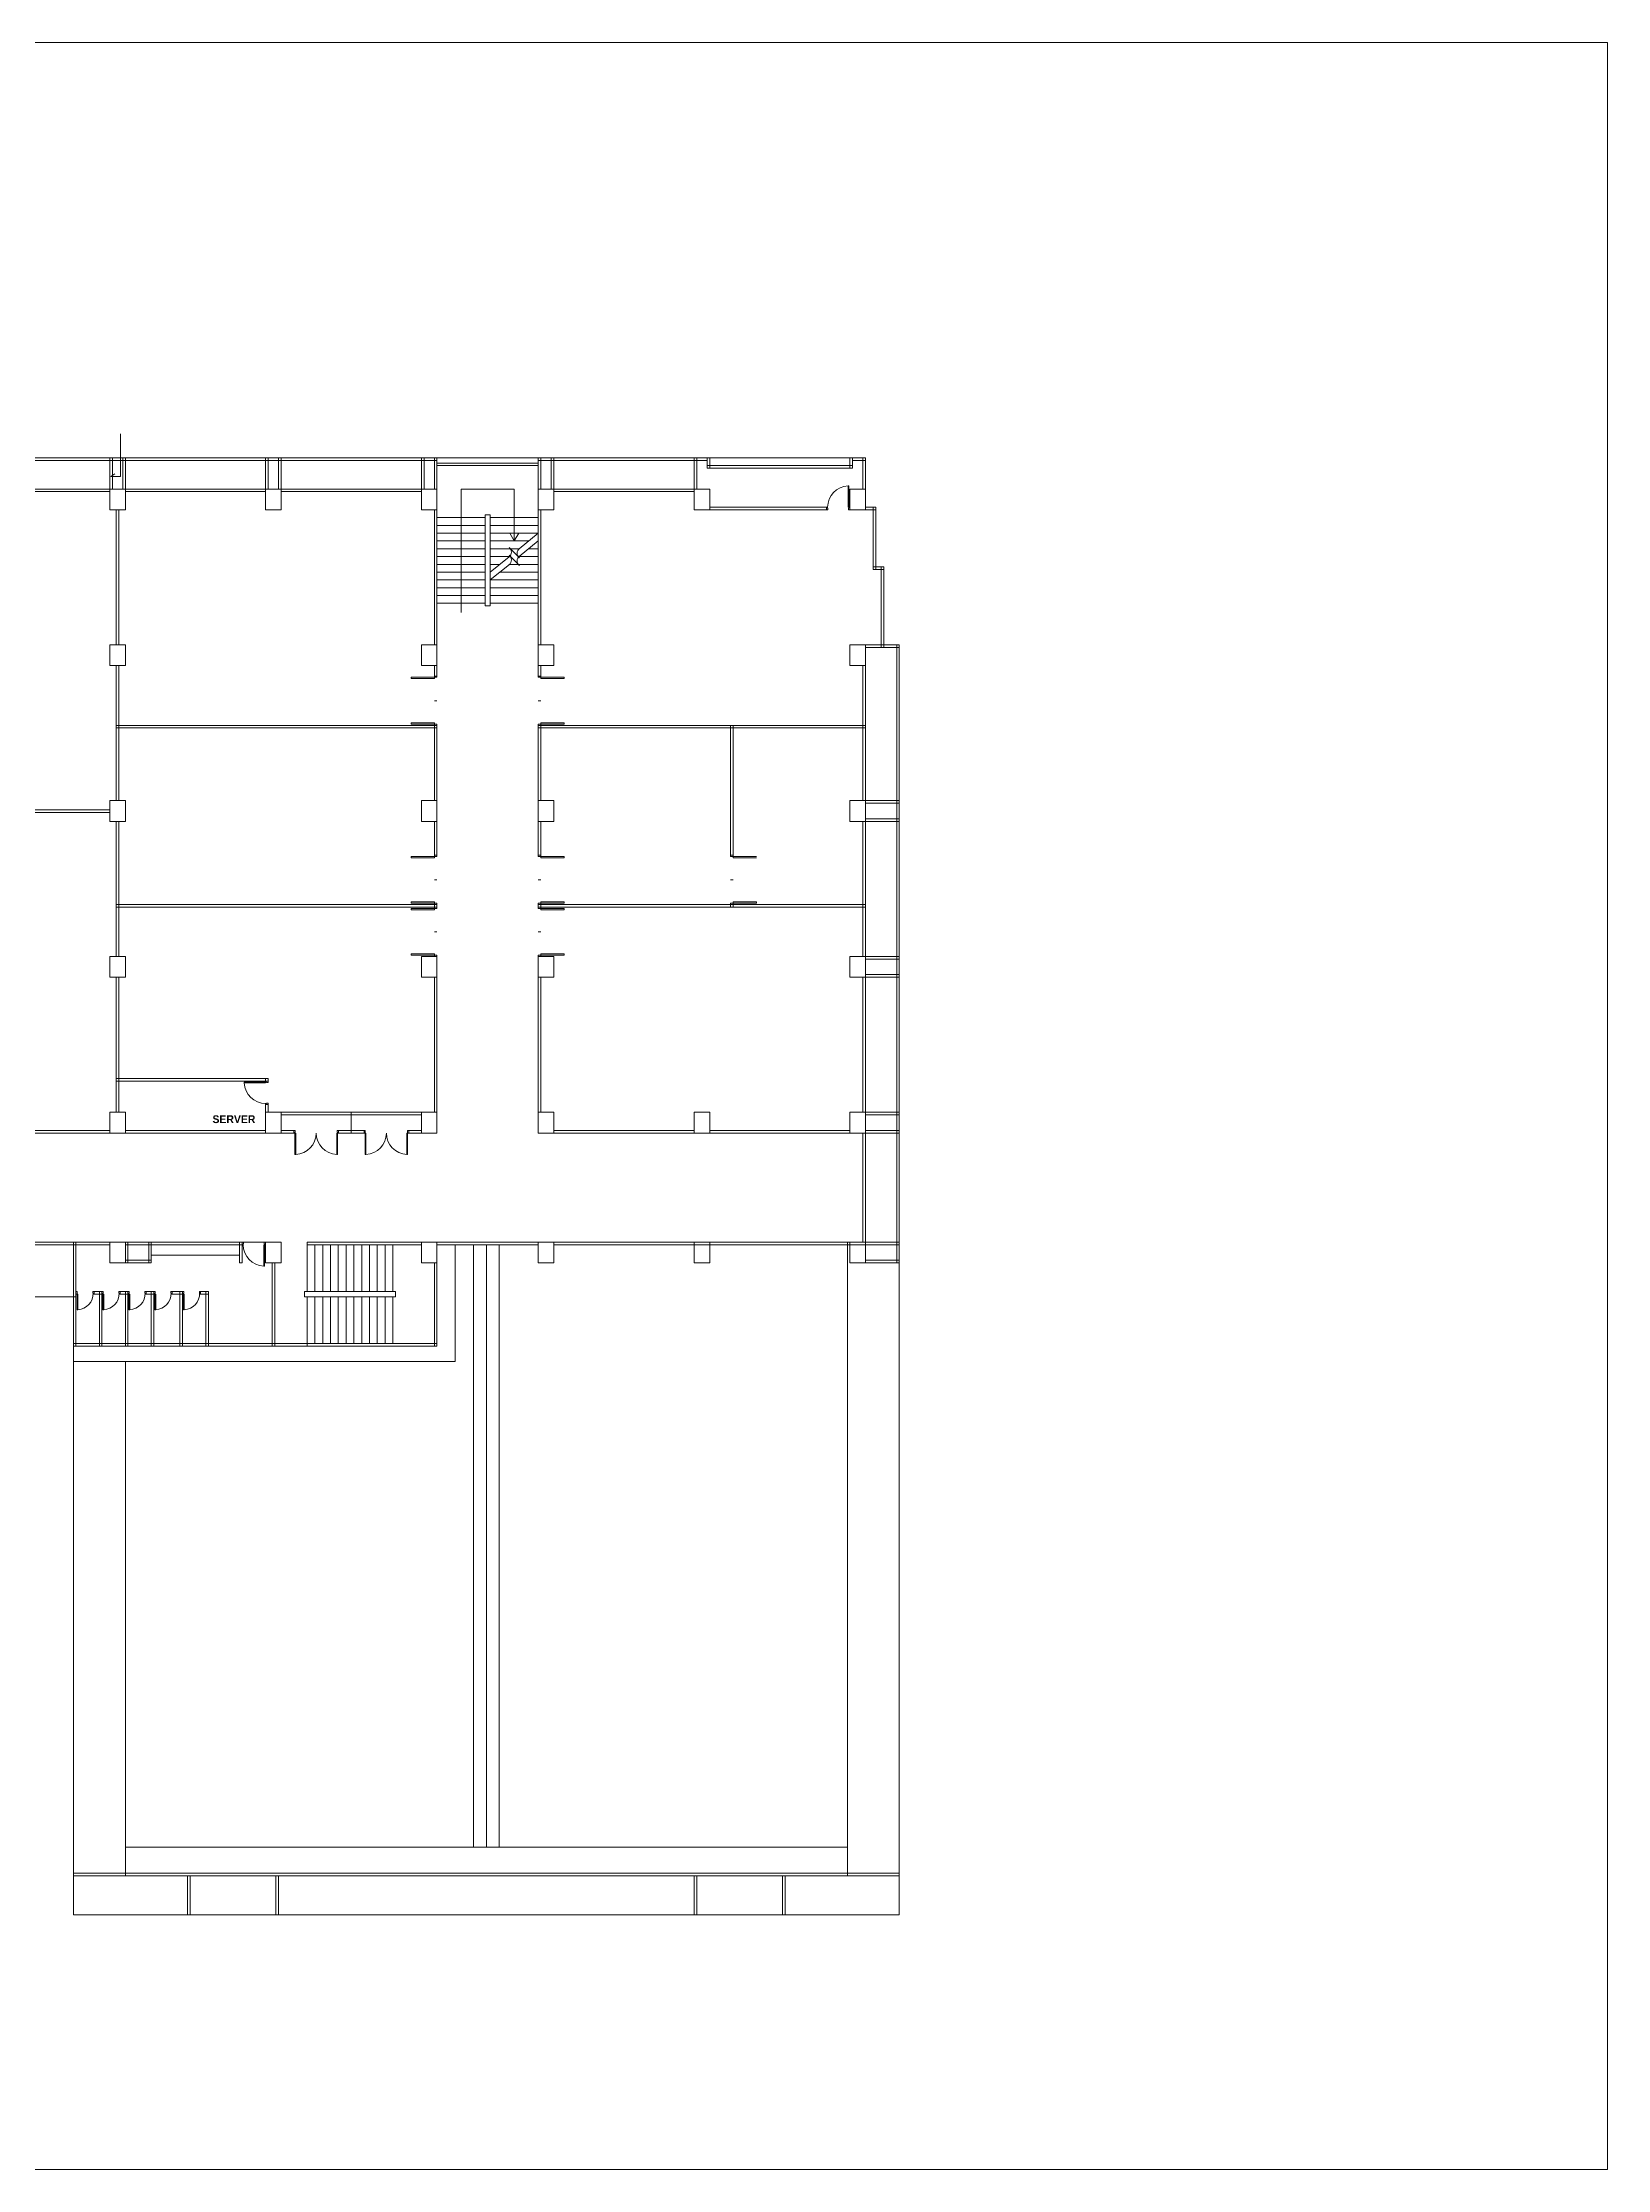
# Model space of a CAD drawing. Header units: metres. Extents: x 452 to 570, y 278 to 360.
# Drawn here: x 510.2 to 570.4, y 278.1 to 360 of the extents above; entities that cross this region are included whole.
import ezdxf

# ---------------------------------------------------------------- set-up
doc = ezdxf.new("R2010")
doc.units = ezdxf.units.M
doc.header["$MEASUREMENT"] = 0
doc.layers.add('BODR', color=13, linetype='Continuous')
doc.layers.add('DOOR', color=7, linetype='Continuous')
doc.styles.add('THAI', font='')
doc.styles.get('THAI').set_extended_font_data('Cordia New')

msp = doc.modelspace()

# ---------------------------------------------------------------- linework, layer by layer
at = {"color": 8, "linetype": 'ByBlock', "lineweight": 5}
for p, q in [((480.851, 343.979), (535.251, 343.979)), ((490.751, 343.879), (525.351, 343.879)), ((512.751, 343.979), (513.351, 343.979)), ((512.751, 342.779), (512.751, 343.979)), ((512.751, 343.879), (513.351, 343.879)), ((512.851, 342.779), (512.851, 343.979)), ((513.251, 342.779), (513.251, 343.979)), ((513.351, 342.779), (513.351, 343.979)), ((518.751, 343.979), (519.351, 343.979)), ((518.751, 342.779), (518.751, 343.979)), ((518.751, 343.879), (519.351, 343.879)), ((518.851, 342.779), (518.851, 343.979)), ((519.251, 342.779), (519.251, 343.979)), ((519.351, 342.779), (519.351, 343.979)), ((524.751, 343.979), (525.351, 343.979)), ((524.751, 342.779), (524.751, 343.979)), ((524.751, 343.879), (525.351, 343.879)), ((524.851, 342.779), (524.851, 343.979)), ((525.251, 342.779), (525.251, 343.979)), ((525.351, 342.779), (525.351, 343.979)), ((525.351, 343.779), (529.251, 343.779)), ((525.351, 343.679), (529.251, 343.679)), ((529.251, 343.979), (529.851, 343.979)), ((529.251, 342.779), (529.251, 343.979)), ((529.251, 343.879), (529.851, 343.879)), ((529.251, 343.879), (535.251, 343.879)), ((529.351, 342.779), (529.351, 343.979)), ((529.751, 342.779), (529.751, 343.979)), ((529.851, 342.779), (529.851, 343.979)), ((541.851, 343.979), (535.251, 343.979)), ((535.251, 342.779), (535.251, 343.979)), ((535.751, 343.879), (535.251, 343.879)), ((535.351, 342.779), (535.351, 343.979)), ((535.751, 343.579), (535.751, 343.979)), ((541.351, 343.679), (535.751, 343.679)), ((541.351, 343.579), (535.751, 343.579)), ((535.851, 343.579), (535.851, 343.979)), ((541.251, 343.579), (541.251, 343.979)), ((541.351, 343.579), (541.351, 343.979)), ((541.851, 343.879), (541.351, 343.879)), ((541.751, 342.779), (541.751, 343.979)), ((541.851, 342.779), (541.851, 343.979)), ((496.751, 342.779), (525.351, 342.779)), ((508.351, 342.679), (512.751, 342.679)), ((512.751, 341.979), (512.751, 342.779)), ((512.751, 342.779), (513.351, 342.779)), ((513.351, 342.779), (513.351, 341.979)), ((513.351, 342.679), (518.751, 342.679)), ((518.751, 341.979), (518.751, 342.779)), ((518.751, 342.779), (519.351, 342.779)), ((519.351, 342.779), (519.351, 341.979)), ((519.351, 342.679), (524.751, 342.679)), ((524.751, 341.979), (524.751, 342.779)), ((524.751, 342.779), (525.351, 342.779)), ((525.351, 342.779), (525.351, 341.979)), ((526.276, 338.022), (526.276, 342.779)), ((526.276, 342.779), (528.326, 342.779)), ((528.326, 340.779), (528.326, 342.779)), ((529.251, 342.779), (535.251, 342.779)), ((529.251, 341.979), (529.251, 342.779)), ((529.251, 342.779), (529.851, 342.779)), ((529.851, 342.779), (529.851, 341.979)), ((529.851, 342.679), (535.251, 342.679)), ((535.251, 341.979), (535.251, 342.779)), ((535.251, 342.779), (535.851, 342.779)), ((535.851, 342.779), (535.851, 341.979)), ((541.251, 341.979), (541.251, 342.779)), ((541.251, 342.779), (541.851, 342.779)), ((541.851, 342.779), (541.851, 341.979)), ((513.351, 341.979), (512.751, 341.979)), ((513.001, 336.779), (513.001, 341.979)), ((513.101, 336.779), (513.101, 341.979)), ((519.351, 341.979), (518.751, 341.979)), ((525.351, 341.979), (524.751, 341.979)), ((525.251, 336.779), (525.251, 341.979)), ((525.351, 336.779), (525.351, 341.979)), ((525.351, 341.679), (527.201, 341.679)), ((527.201, 341.779), (527.401, 341.779)), ((527.201, 338.279), (527.201, 341.779)), ((527.401, 338.279), (527.401, 341.779)), ((527.401, 341.679), (529.251, 341.679)), ((529.251, 341.979), (529.251, 336.779)), ((529.851, 341.979), (529.251, 341.979)), ((529.351, 341.979), (529.351, 336.779)), ((535.851, 341.979), (535.251, 341.979)), ((535.851, 342.079), (540.391, 342.079)), ((535.851, 341.979), (540.401, 341.979)), ((541.201, 341.979), (541.851, 341.979)), ((541.211, 342.079), (541.251, 342.079)), ((541.851, 341.979), (541.251, 341.979)), ((541.851, 342.079), (542.251, 342.079)), ((541.851, 341.979), (542.251, 341.979)), ((542.151, 339.679), (542.151, 342.079)), ((542.251, 339.679), (542.251, 342.079)), ((525.351, 341.379), (527.201, 341.379)), ((525.351, 341.079), (527.201, 341.079)), ((525.351, 340.779), (527.201, 340.779)), ((527.401, 341.379), (529.251, 341.379)), ((527.401, 341.079), (529.251, 341.079)), ((527.401, 340.779), (528.881, 340.779)), ((528.326, 340.779), (528.154, 341.079)), ((528.326, 340.779), (528.499, 341.079)), ((529.251, 341.079), (528.515, 340.482)), ((529.251, 340.779), (528.515, 340.182)), ((525.351, 340.479), (527.201, 340.479)), ((525.351, 340.179), (527.201, 340.179)), ((527.401, 340.479), (528.512, 340.479)), ((527.401, 340.179), (528.141, 340.179)), ((528.126, 340.167), (527.401, 339.579)), ((528.126, 340.529), (528.526, 340.129)), ((528.126, 340.529), (528.526, 340.129)), ((528.126, 340.229), (528.526, 339.829)), ((528.126, 340.229), (528.526, 339.829)), ((528.512, 340.179), (529.251, 340.179)), ((528.881, 340.479), (529.251, 340.479)), ((525.351, 339.879), (527.201, 339.879)), ((525.351, 339.579), (527.201, 339.579)), ((525.351, 339.279), (527.201, 339.279)), ((527.401, 339.879), (527.771, 339.879)), ((528.139, 339.877), (527.401, 339.279)), ((527.401, 339.279), (529.251, 339.279)), ((527.771, 339.579), (529.251, 339.579)), ((528.141, 339.879), (529.251, 339.879)), ((542.551, 339.779), (542.151, 339.779)), ((542.151, 339.679), (542.551, 339.679)), ((542.451, 336.679), (542.451, 339.779)), ((542.551, 336.679), (542.551, 339.779)), ((525.351, 338.979), (527.201, 338.979)), ((525.351, 338.679), (527.201, 338.679)), ((525.351, 338.379), (527.201, 338.379)), ((527.201, 338.279), (527.401, 338.279)), ((527.401, 338.979), (529.251, 338.979)), ((527.401, 338.679), (529.251, 338.679)), ((527.401, 338.379), (529.251, 338.379)), ((512.751, 335.979), (512.751, 336.779)), ((512.751, 336.779), (513.351, 336.779)), ((513.351, 336.779), (513.351, 335.979)), ((524.751, 335.979), (524.751, 336.779)), ((524.751, 336.779), (525.351, 336.779)), ((525.351, 336.779), (525.351, 335.979)), ((529.251, 335.979), (529.251, 336.779)), ((529.251, 336.779), (529.851, 336.779)), ((529.851, 336.779), (529.851, 335.979)), ((541.251, 335.979), (541.251, 336.779)), ((541.251, 336.779), (541.851, 336.779)), ((541.851, 336.779), (543.151, 336.779)), ((541.851, 336.779), (541.851, 335.979)), ((541.851, 336.679), (543.151, 336.679)), ((543.051, 313.779), (543.051, 336.779)), ((543.151, 313.779), (543.151, 336.779)), ((513.351, 335.979), (512.751, 335.979)), ((513.001, 330.779), (513.001, 335.979)), ((513.101, 330.779), (513.101, 335.979)), ((525.351, 335.979), (524.751, 335.979)), ((525.251, 335.529), (525.251, 335.979)), ((525.351, 335.529), (525.351, 335.979)), ((529.251, 335.979), (529.251, 335.529)), ((529.851, 335.979), (529.251, 335.979)), ((529.351, 335.979), (529.351, 335.529)), ((541.851, 335.979), (541.251, 335.979)), ((541.751, 335.979), (541.751, 330.779)), ((541.851, 335.979), (541.851, 317.979)), ((525.251, 335.529), (524.351, 335.529)), ((524.351, 335.529), (524.351, 335.479)), ((524.351, 335.479), (525.251, 335.479)), ((525.251, 335.479), (525.251, 335.529)), ((529.351, 335.529), (530.251, 335.529)), ((529.351, 335.479), (529.351, 335.529)), ((530.251, 335.479), (529.351, 335.479)), ((530.251, 335.529), (530.251, 335.479)), ((525.351, 334.629), (525.251, 334.629)), ((529.251, 334.629), (529.351, 334.629)), ((513.001, 333.679), (525.351, 333.679)), ((513.001, 333.579), (525.351, 333.579)), ((524.351, 333.729), (524.351, 333.779)), ((524.351, 333.779), (525.251, 333.779)), ((525.251, 333.729), (524.351, 333.729)), ((525.251, 333.779), (525.251, 333.729)), ((525.251, 330.779), (525.251, 333.729)), ((525.351, 330.779), (525.351, 333.729)), ((529.251, 333.729), (529.251, 330.779)), ((529.251, 333.679), (541.851, 333.679)), ((529.251, 333.579), (541.851, 333.579)), ((530.251, 333.779), (529.351, 333.779)), ((529.351, 333.779), (529.351, 333.729)), ((529.351, 333.729), (529.351, 330.779)), ((529.351, 333.729), (530.251, 333.729)), ((530.251, 333.729), (530.251, 333.779)), ((503.351, 330.429), (512.751, 330.429)), ((503.351, 330.329), (512.751, 330.329)), ((512.751, 329.979), (512.751, 330.779)), ((512.751, 330.779), (513.351, 330.779)), ((513.351, 330.779), (513.351, 329.979)), ((524.751, 329.979), (524.751, 330.779)), ((524.751, 330.779), (525.351, 330.779)), ((525.351, 330.779), (525.351, 329.979)), ((529.251, 329.979), (529.251, 330.779)), ((529.251, 330.779), (529.851, 330.779)), ((529.851, 330.779), (529.851, 329.979)), ((541.251, 329.979), (541.251, 330.779)), ((541.251, 330.779), (541.851, 330.779)), ((541.751, 330.779), (543.151, 330.779)), ((541.851, 330.779), (541.851, 329.979)), ((541.851, 330.679), (543.151, 330.679)), ((541.851, 330.079), (543.151, 330.079)), ((543.051, 330.779), (543.051, 329.979)), ((543.151, 330.779), (543.151, 329.979)), ((513.351, 329.979), (512.751, 329.979)), ((513.001, 324.779), (513.001, 329.979)), ((513.101, 324.779), (513.101, 329.979)), ((525.351, 329.979), (524.751, 329.979)), ((525.251, 328.629), (525.251, 329.979)), ((525.351, 328.629), (525.351, 329.979)), ((529.251, 329.979), (529.251, 328.629)), ((529.851, 329.979), (529.251, 329.979)), ((529.351, 329.979), (529.351, 328.629)), ((541.851, 329.979), (541.251, 329.979)), ((541.751, 329.979), (541.751, 324.779)), ((541.751, 329.979), (543.151, 329.979)), ((525.251, 328.629), (524.351, 328.629)), ((524.351, 328.629), (524.351, 328.579)), ((524.351, 328.579), (525.251, 328.579)), ((525.251, 328.579), (525.251, 328.629)), ((529.351, 328.629), (530.251, 328.629)), ((529.351, 328.579), (529.351, 328.629)), ((530.251, 328.579), (529.351, 328.579)), ((530.251, 328.629), (530.251, 328.579)), ((525.351, 327.729), (525.251, 327.729)), ((529.251, 327.729), (529.351, 327.729)), ((524.351, 326.829), (524.351, 326.879)), ((524.351, 326.879), (525.251, 326.879)), ((525.251, 326.829), (524.351, 326.829)), ((525.251, 326.879), (525.251, 326.829)), ((525.251, 326.629), (525.251, 326.829)), ((525.351, 326.629), (525.351, 326.829)), ((529.251, 326.829), (529.251, 326.629)), ((530.251, 326.879), (529.351, 326.879)), ((529.351, 326.879), (529.351, 326.829)), ((529.351, 326.829), (529.351, 326.629)), ((529.351, 326.829), (530.251, 326.829)), ((530.251, 326.829), (530.251, 326.879)), ((513.001, 326.779), (525.351, 326.779)), ((513.001, 326.679), (525.351, 326.679)), ((525.251, 326.629), (524.351, 326.629)), ((524.351, 326.629), (524.351, 326.579)), ((524.351, 326.579), (525.251, 326.579)), ((525.251, 326.579), (525.251, 326.629)), ((529.251, 326.779), (541.851, 326.779)), ((529.251, 326.679), (541.851, 326.679)), ((529.351, 326.629), (530.251, 326.629)), ((529.351, 326.579), (529.351, 326.629)), ((530.251, 326.579), (529.351, 326.579)), ((530.251, 326.629), (530.251, 326.579)), ((525.351, 325.729), (525.251, 325.729)), ((529.251, 325.729), (529.351, 325.729)), ((512.751, 323.979), (512.751, 324.779)), ((512.751, 324.779), (513.351, 324.779)), ((513.351, 324.779), (513.351, 323.979)), ((524.351, 324.829), (524.351, 324.879)), ((524.351, 324.879), (525.251, 324.879)), ((525.251, 324.829), (524.351, 324.829)), ((524.751, 323.979), (524.751, 324.779)), ((524.751, 324.779), (525.351, 324.779)), ((525.251, 324.879), (525.251, 324.829)), ((525.251, 324.779), (525.251, 324.829)), ((525.351, 324.779), (525.351, 324.829)), ((525.351, 324.779), (525.351, 323.979)), ((529.251, 324.829), (529.251, 324.779)), ((529.251, 323.979), (529.251, 324.779)), ((529.251, 324.779), (529.851, 324.779)), ((530.251, 324.879), (529.351, 324.879)), ((529.351, 324.879), (529.351, 324.829)), ((529.351, 324.829), (529.351, 324.779)), ((529.351, 324.829), (530.251, 324.829)), ((529.851, 324.779), (529.851, 323.979)), ((530.251, 324.829), (530.251, 324.879)), ((541.251, 323.979), (541.251, 324.779)), ((541.251, 324.779), (541.851, 324.779)), ((541.751, 324.779), (543.151, 324.779)), ((541.851, 324.779), (541.851, 323.979)), ((541.851, 324.679), (543.151, 324.679)), ((543.051, 324.779), (543.051, 323.979)), ((543.151, 324.779), (543.151, 323.979)), ((513.351, 323.979), (512.751, 323.979)), ((513.001, 318.779), (513.001, 323.979)), ((513.101, 318.779), (513.101, 323.979)), ((525.351, 323.979), (524.751, 323.979)), ((525.251, 318.779), (525.251, 323.979)), ((525.351, 318.779), (525.351, 323.979)), ((529.251, 323.979), (529.251, 318.779)), ((529.851, 323.979), (529.251, 323.979)), ((529.351, 323.979), (529.351, 318.779)), ((541.851, 323.979), (541.251, 323.979)), ((541.751, 323.979), (541.751, 318.779)), ((541.751, 323.979), (543.151, 323.979)), ((541.851, 324.079), (543.151, 324.079)), ((512.751, 317.979), (512.751, 318.779)), ((512.751, 318.779), (513.351, 318.779)), ((513.351, 318.779), (513.351, 317.979)), ((525.351, 318.779), (518.751, 318.779)), ((518.751, 317.979), (518.751, 318.779)), ((518.751, 318.779), (519.351, 318.779)), ((519.351, 318.779), (519.351, 317.979)), ((524.751, 318.679), (519.351, 318.679)), ((522.051, 318.779), (522.051, 317.979)), ((524.751, 317.979), (524.751, 318.779)), ((524.751, 318.779), (525.351, 318.779)), ((525.351, 318.779), (525.351, 317.979)), ((529.251, 317.979), (529.251, 318.779)), ((529.251, 318.779), (529.851, 318.779)), ((529.851, 318.779), (529.851, 317.979)), ((535.251, 317.979), (535.251, 318.779)), ((535.251, 318.779), (535.851, 318.779)), ((535.851, 318.779), (535.851, 317.979)), ((541.251, 317.979), (541.251, 318.779)), ((541.251, 318.779), (541.851, 318.779)), ((541.751, 318.779), (543.151, 318.779)), ((541.851, 318.779), (541.851, 317.979)), ((541.851, 318.679), (543.151, 318.679)), ((543.051, 318.779), (543.051, 317.979)), ((543.151, 318.779), (543.151, 317.979)), ((512.751, 318.079), (508.351, 318.079)), ((512.751, 317.979), (508.351, 317.979)), ((513.351, 317.979), (512.751, 317.979)), ((518.751, 318.079), (513.351, 318.079)), ((518.751, 317.979), (513.351, 317.979)), ((518.751, 317.979), (519.881, 317.979)), ((519.351, 317.979), (518.751, 317.979)), ((519.351, 318.079), (519.891, 318.079)), ((521.511, 318.079), (522.591, 318.079)), ((521.521, 317.979), (522.581, 317.979)), ((524.211, 318.079), (524.751, 318.079)), ((524.221, 317.979), (525.351, 317.979)), ((525.351, 317.979), (524.751, 317.979)), ((529.251, 317.979), (541.851, 317.979)), ((529.851, 317.979), (529.251, 317.979)), ((529.851, 318.079), (535.251, 318.079)), ((535.851, 317.979), (535.251, 317.979)), ((535.851, 318.079), (541.251, 318.079)), ((541.851, 317.979), (541.251, 317.979)), ((541.751, 313.779), (541.751, 317.979)), ((541.751, 317.979), (543.151, 317.979)), ((541.851, 318.079), (543.151, 318.079)), ((541.851, 313.779), (541.851, 317.979)), ((512.751, 313.779), (508.351, 313.779)), ((512.751, 313.679), (508.351, 313.679)), ((511.351, 309.779), (511.351, 313.779)), ((511.451, 309.779), (511.451, 313.779)), ((512.751, 312.979), (512.751, 313.779)), ((512.751, 313.779), (513.351, 313.779)), ((513.351, 312.979), (513.351, 313.779)), ((513.351, 313.779), (518.681, 313.779)), ((513.351, 313.779), (513.351, 312.979)), ((513.351, 313.679), (517.891, 313.679)), ((513.451, 312.979), (513.451, 313.779)), ((514.251, 313.779), (514.251, 312.979)), ((514.351, 313.779), (514.351, 312.979)), ((517.751, 312.979), (517.751, 313.779)), ((517.851, 313.679), (517.851, 312.979)), ((518.701, 313.779), (519.351, 313.779)), ((518.711, 313.679), (518.751, 313.679)), ((518.751, 312.979), (518.751, 313.779)), ((518.751, 313.779), (519.351, 313.779)), ((519.351, 313.779), (519.351, 312.979)), ((520.351, 313.779), (541.851, 313.779)), ((520.351, 311.879), (520.351, 313.779)), ((520.351, 313.679), (524.751, 313.679)), ((520.651, 311.879), (520.651, 313.679)), ((520.951, 311.879), (520.951, 313.679)), ((521.251, 311.879), (521.251, 313.679)), ((521.551, 311.879), (521.551, 313.679)), ((521.851, 311.879), (521.851, 313.679)), ((522.151, 311.879), (522.151, 313.679)), ((522.451, 311.879), (522.451, 313.679)), ((522.751, 311.879), (522.751, 313.679)), ((523.051, 311.879), (523.051, 313.679)), ((523.351, 311.879), (523.351, 313.679)), ((523.651, 311.879), (523.651, 313.679)), ((524.751, 312.979), (524.751, 313.779)), ((524.751, 313.779), (525.351, 313.779)), ((525.351, 309.779), (525.351, 313.779)), ((525.351, 313.779), (525.351, 312.979)), ((525.351, 313.679), (529.251, 313.679)), ((526.051, 309.179), (526.051, 313.679)), ((526.751, 290.479), (526.751, 313.679)), ((527.251, 290.479), (527.251, 313.679)), ((527.751, 290.479), (527.751, 313.679)), ((529.251, 312.979), (529.251, 313.779)), ((529.251, 313.779), (529.851, 313.779)), ((529.851, 313.779), (529.851, 312.979)), ((529.851, 313.679), (541.851, 313.679)), ((535.251, 312.979), (535.251, 313.779)), ((535.251, 313.779), (535.851, 313.779)), ((535.851, 313.779), (535.851, 312.979)), ((541.151, 313.779), (541.151, 289.379)), ((541.251, 312.979), (541.251, 313.779)), ((541.251, 313.779), (541.851, 313.779)), ((541.751, 313.779), (543.151, 313.779)), ((541.851, 313.779), (541.851, 312.979)), ((541.851, 313.679), (543.151, 313.679)), ((543.051, 313.779), (543.051, 312.979)), ((543.151, 313.779), (543.151, 312.979)), ((513.351, 312.979), (512.751, 312.979)), ((514.351, 313.079), (513.351, 313.079)), ((513.351, 312.979), (514.351, 312.979)), ((514.351, 313.279), (517.751, 313.279)), ((517.851, 312.979), (517.751, 312.979)), ((519.351, 312.979), (518.751, 312.979)), ((519.001, 312.979), (519.001, 309.779)), ((519.101, 312.979), (519.101, 309.779)), ((525.351, 312.979), (524.751, 312.979)), ((525.251, 309.779), (525.251, 312.979)), ((529.851, 312.979), (529.251, 312.979)), ((535.851, 312.979), (535.251, 312.979)), ((541.851, 312.979), (541.251, 312.979)), ((541.751, 312.979), (543.151, 312.979)), ((541.851, 313.079), (543.151, 313.079)), ((543.151, 312.979), (543.151, 287.879)), ((511.451, 311.679), (504.651, 311.679)), ((511.451, 309.779), (511.451, 311.879)), ((512.101, 311.879), (512.501, 311.879)), ((512.111, 311.779), (512.491, 311.779)), ((512.351, 311.879), (512.501, 311.879)), ((512.351, 309.779), (512.351, 311.879)), ((512.351, 311.779), (512.491, 311.779)), ((512.451, 309.779), (512.451, 311.879)), ((513.101, 311.879), (513.501, 311.879)), ((513.111, 311.779), (513.491, 311.779)), ((513.351, 311.879), (513.501, 311.879)), ((513.351, 309.779), (513.351, 311.879)), ((513.351, 311.779), (513.491, 311.779)), ((513.451, 309.779), (513.451, 311.879)), ((514.101, 311.879), (514.501, 311.879)), ((514.111, 311.779), (514.491, 311.779)), ((514.351, 311.879), (514.351, 309.779)), ((514.451, 311.879), (514.451, 309.779)), ((515.101, 311.879), (515.601, 311.879)), ((515.111, 311.779), (515.591, 311.779)), ((515.451, 311.879), (515.451, 309.779)), ((515.551, 311.879), (515.551, 309.779)), ((516.201, 311.879), (516.551, 311.879)), ((516.211, 311.779), (516.551, 311.779)), ((516.451, 311.879), (516.451, 309.779)), ((516.551, 311.879), (516.551, 309.779)), ((520.251, 311.679), (520.251, 311.879)), ((523.751, 311.879), (520.251, 311.879)), ((523.751, 311.679), (520.251, 311.679)), ((520.351, 309.779), (520.351, 311.679)), ((520.651, 309.879), (520.651, 311.679)), ((520.951, 309.879), (520.951, 311.679)), ((521.251, 309.879), (521.251, 311.679)), ((521.551, 309.879), (521.551, 311.679)), ((521.851, 309.879), (521.851, 311.679)), ((522.151, 309.879), (522.151, 311.679)), ((522.451, 309.879), (522.451, 311.679)), ((522.751, 309.879), (522.751, 311.679)), ((523.051, 309.879), (523.051, 311.679)), ((523.351, 309.879), (523.351, 311.679)), ((523.651, 309.879), (523.651, 311.679)), ((523.751, 311.679), (523.751, 311.879)), ((511.351, 309.879), (512.751, 309.879)), ((511.351, 309.779), (512.751, 309.779)), ((511.351, 309.779), (511.351, 287.879)), ((512.751, 309.879), (525.351, 309.879)), ((512.751, 309.779), (525.351, 309.779)), ((511.351, 309.179), (526.051, 309.179)), ((513.351, 309.179), (513.351, 289.379)), ((513.351, 290.479), (541.151, 290.479)), ((511.351, 289.479), (543.151, 289.479)), ((511.351, 289.379), (543.151, 289.379)), ((515.751, 289.379), (515.751, 287.879)), ((515.851, 289.379), (515.851, 287.879)), ((519.151, 289.379), (519.151, 287.879)), ((519.251, 289.379), (519.251, 287.879)), ((535.251, 289.379), (535.251, 287.879)), ((535.351, 289.379), (535.351, 287.879)), ((538.651, 289.379), (538.651, 287.879)), ((538.751, 289.379), (538.751, 287.879)), ((511.351, 287.879), (543.151, 287.879))]:
    msp.add_line(p, q, dxfattribs=at)
at = {"color": 8, "lineweight": 5}
for p, q in [((536.651, 333.679), (536.651, 328.629)), ((536.751, 333.679), (536.751, 328.629)), ((536.751, 328.579), (536.751, 328.629)), ((536.751, 328.629), (537.651, 328.629)), ((537.651, 328.579), (536.751, 328.579)), ((536.651, 327.729), (536.751, 327.729)), ((536.651, 326.829), (536.651, 326.679)), ((536.751, 326.879), (536.751, 326.829)), ((537.651, 326.879), (536.751, 326.879)), ((536.751, 326.829), (536.751, 326.679)), ((536.751, 326.829), (537.651, 326.829)), ((537.651, 326.829), (537.651, 326.879)), ((518.851, 320.079), (513.001, 320.079)), ((518.851, 319.979), (513.001, 319.979)), ((518.751, 319.939), (518.751, 320.079)), ((518.851, 319.929), (518.851, 320.079)), ((518.751, 318.079), (518.751, 319.119)), ((518.851, 318.779), (518.851, 319.129))]:
    msp.add_line(p, q, dxfattribs=at)
at = {"color": 1, "lineweight": 5}
msp.add_lwpolyline([(512.95, 343.367), (512.79, 343.263), (513.166, 343.263), (513.166, 344.909)], dxfattribs=at)
at = {"color": 8, "linetype": 'ByBlock', "lineweight": 5}
for points in [[(525.251, 335.579), (525.251, 335.529), (525.351, 335.529), (525.351, 335.579)], [(529.351, 335.579), (529.351, 335.529), (529.251, 335.529), (529.251, 335.579)], [(525.251, 333.679), (525.251, 333.729), (525.351, 333.729), (525.351, 333.679)], [(529.351, 333.679), (529.351, 333.729), (529.251, 333.729), (529.251, 333.679)], [(525.251, 328.679), (525.251, 328.629), (525.351, 328.629), (525.351, 328.679)], [(529.351, 328.679), (529.351, 328.629), (529.251, 328.629), (529.251, 328.679)], [(525.251, 326.779), (525.251, 326.829), (525.351, 326.829), (525.351, 326.779)], [(529.351, 326.779), (529.351, 326.829), (529.251, 326.829), (529.251, 326.779)], [(525.251, 326.679), (525.251, 326.629), (525.351, 326.629), (525.351, 326.679)], [(529.351, 326.679), (529.351, 326.629), (529.251, 326.629), (529.251, 326.679)], [(525.251, 324.779), (525.251, 324.829), (525.351, 324.829), (525.351, 324.779)], [(529.351, 324.779), (529.351, 324.829), (529.251, 324.829), (529.251, 324.779)], [(511.491, 311.179), (511.521, 311.179), (511.521, 311.779), (511.491, 311.779)], [(512.491, 311.179), (512.521, 311.179), (512.521, 311.779), (512.491, 311.779)], [(513.491, 311.179), (513.521, 311.179), (513.521, 311.779), (513.491, 311.779)], [(514.491, 311.179), (514.521, 311.179), (514.521, 311.779), (514.491, 311.779)], [(515.591, 311.179), (515.621, 311.179), (515.621, 311.779), (515.591, 311.779)]]:
    msp.add_lwpolyline(points, close=True, dxfattribs=at)
at = {"color": 8, "lineweight": 5}
for points in [[(536.751, 328.679), (536.751, 328.629), (536.651, 328.629), (536.651, 328.679)], [(536.751, 326.779), (536.751, 326.829), (536.651, 326.829), (536.651, 326.779)], [(519.351, 317.979), (518.751, 317.979), (518.751, 318.779), (519.351, 318.779)]]:
    msp.add_lwpolyline(points, close=True, dxfattribs=at)
at = {"color": 8, "linetype": 'ByBlock', "lineweight": 5}
for centre, radius, start, end in [((527.99, 340.348), 0.227, 307.04267, 52.95733), ((527.99, 340.048), 0.227, 307.04267, 52.95733), ((528.663, 340.31), 0.227, 127.13903, 232.86097), ((528.663, 340.01), 0.227, 127.13903, 232.86097), ((511.491, 311.799), 0.621, 272.80928, 1.84635), ((512.491, 311.799), 0.621, 272.80928, 1.84635), ((513.491, 311.799), 0.621, 272.80928, 1.84635), ((514.491, 311.799), 0.621, 272.80928, 1.84635), ((515.591, 311.799), 0.621, 272.80928, 1.84635)]:
    msp.add_arc(centre, radius, start, end, dxfattribs=at)
at = {"layer": 'BODR', "color": 8, "linetype": 'ByBlock', "lineweight": 5}
msp.add_lwpolyline([(451.617, 278.072), (570.417, 278.072), (570.417, 359.972), (451.617, 359.972)], close=True, dxfattribs=at)
at = {"layer": 'DOOR', "color": 8, "linetype": 'ByBlock', "lineweight": 5}
for points in [[(541.211, 342.899), (541.181, 342.899), (541.181, 342.079), (541.211, 342.079)], [(540.401, 342.029), (540.401, 342.039), (540.391, 342.039), (540.391, 342.079), (540.351, 342.079), (540.351, 341.979), (540.401, 341.979), (540.401, 342.039)], [(541.211, 342.079), (541.251, 342.079), (541.251, 341.979), (541.201, 341.979), (541.201, 342.039), (541.211, 342.039)], [(519.881, 317.979), (519.841, 317.979), (519.841, 318.079), (519.891, 318.079), (519.891, 318.019), (519.881, 318.019)], [(519.881, 317.159), (519.911, 317.159), (519.911, 317.979), (519.881, 317.979)], [(521.521, 317.159), (521.491, 317.159), (521.491, 317.979), (521.521, 317.979)], [(521.521, 317.979), (521.561, 317.979), (521.561, 318.079), (521.511, 318.079), (521.511, 318.019), (521.521, 318.019)], [(522.581, 317.979), (522.541, 317.979), (522.541, 318.079), (522.591, 318.079), (522.591, 318.019), (522.581, 318.019)], [(522.581, 317.159), (522.611, 317.159), (522.611, 317.979), (522.581, 317.979)], [(524.221, 317.159), (524.191, 317.159), (524.191, 317.979), (524.221, 317.979)], [(524.221, 317.979), (524.261, 317.979), (524.261, 318.079), (524.211, 318.079), (524.211, 318.019), (524.221, 318.019)], [(517.901, 313.729), (517.901, 313.719), (517.891, 313.719), (517.891, 313.679), (517.851, 313.679), (517.851, 313.779), (517.901, 313.779), (517.901, 313.719)], [(518.711, 312.859), (518.681, 312.859), (518.681, 313.679), (518.711, 313.679)], [(518.711, 313.679), (518.751, 313.679), (518.751, 313.779), (518.701, 313.779), (518.701, 313.719), (518.711, 313.719)], [(511.491, 311.779), (511.451, 311.779), (511.451, 311.879), (511.501, 311.879), (511.501, 311.819), (511.491, 311.819)], [(512.101, 311.829), (512.101, 311.819), (512.111, 311.819), (512.111, 311.779), (512.151, 311.779), (512.151, 311.879), (512.101, 311.879), (512.101, 311.819)], [(512.491, 311.779), (512.451, 311.779), (512.451, 311.879), (512.501, 311.879), (512.501, 311.819), (512.491, 311.819)], [(513.101, 311.829), (513.101, 311.819), (513.111, 311.819), (513.111, 311.779), (513.151, 311.779), (513.151, 311.879), (513.101, 311.879), (513.101, 311.819)], [(513.491, 311.779), (513.451, 311.779), (513.451, 311.879), (513.501, 311.879), (513.501, 311.819), (513.491, 311.819)], [(514.101, 311.829), (514.101, 311.819), (514.111, 311.819), (514.111, 311.779), (514.151, 311.779), (514.151, 311.879), (514.101, 311.879), (514.101, 311.819)], [(514.491, 311.779), (514.451, 311.779), (514.451, 311.879), (514.501, 311.879), (514.501, 311.819), (514.491, 311.819)], [(515.101, 311.829), (515.101, 311.819), (515.111, 311.819), (515.111, 311.779), (515.151, 311.779), (515.151, 311.879), (515.101, 311.879), (515.101, 311.819)], [(515.591, 311.779), (515.551, 311.779), (515.551, 311.879), (515.601, 311.879), (515.601, 311.819), (515.591, 311.819)], [(516.201, 311.829), (516.201, 311.819), (516.211, 311.819), (516.211, 311.779), (516.251, 311.779), (516.251, 311.879), (516.201, 311.879), (516.201, 311.819)]]:
    msp.add_lwpolyline(points, close=True, dxfattribs=at)
at = {"layer": 'DOOR', "color": 8, "lineweight": 5}
for points in [[(517.931, 319.939), (517.931, 319.909), (518.751, 319.909), (518.751, 319.939)], [(518.751, 319.939), (518.751, 319.979), (518.851, 319.979), (518.851, 319.929), (518.791, 319.929), (518.791, 319.939)], [(518.801, 319.129), (518.791, 319.129), (518.791, 319.119), (518.751, 319.119), (518.751, 319.079), (518.851, 319.079), (518.851, 319.129), (518.791, 319.129)]]:
    msp.add_lwpolyline(points, close=True, dxfattribs=at)
at = {"layer": 'DOOR', "color": 8, "linetype": 'ByBlock', "lineweight": 5}
for centre, start, end in [((541.211, 342.079), 92.09665, 180), ((519.881, 317.979), 272.09665, 0), ((521.521, 317.979), 180, 267.90335), ((522.581, 317.979), 272.09665, 0), ((524.221, 317.979), 180, 267.90335), ((518.711, 313.679), 180, 267.90335)]:
    msp.add_arc(centre, 0.82, start, end, dxfattribs=at)
at = {"layer": 'DOOR', "color": 8, "lineweight": 5}
msp.add_arc((518.751, 319.939), 0.82, 182.09665, 270, dxfattribs=at)

# ---------------------------------------------------------------- texts
at = {"color": 8, "lineweight": 5, "insert": (516.707, 318.663), "char_height": 0.3, "width": 7.51768, "attachment_point": 1, "style": 'THAI'}
msp.add_mtext('{\\fCordia New|b1|i0|c222|p34;SERVER}', dxfattribs=at)

doc.saveas('drawing.dxf')
